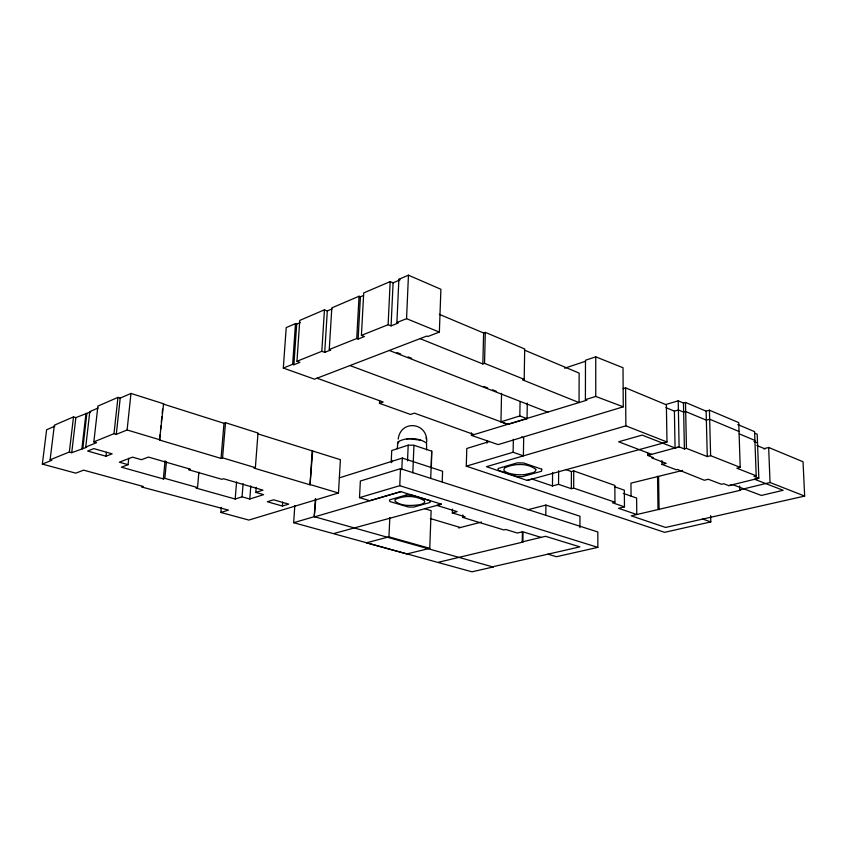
<?xml version="1.0" encoding="UTF-8"?>
<svg xmlns="http://www.w3.org/2000/svg" width="847" height="847" viewBox="0 0 847 847"><rect width="100%" height="100%" fill="white"/><g stroke="black" fill="none" stroke-linecap="round" stroke-linejoin="round"><path stroke-width="1.27" d="M471.419 435.39L586.791 400.197L585.404 399.646L585.489 360.25L595.748 356.841L623.011 367.736L623.265 406.814L498.184 444.601L471.419 435.39L471.493 432.838M573.747 470.921L614.858 485.416L614.943 502.218L573.663 488.094L573.747 470.921L571.418 471.546L565.627 469.503M579.92 527.713L579.962 516.215L545.913 505.077L527.607 509.799M573.663 488.094L571.333 488.708L571.418 471.546M571.333 488.708L558.544 484.315L552.466 485.956L552.593 472.435M558.544 484.315L558.649 470.752M545.796 515.495L545.913 505.077M524.325 350.044L579.147 373.103L579.041 402.579L522.61 379.869L524.198 379.35L524.685 348.985L485.31 332.373L483.626 332.998L439.286 314.311M523.023 533.091L522.874 542.08L522.239 541.889L522.408 531.609M349.98 365.555L507.893 424.421L527.046 418.683L527.289 403.034M527.046 418.683L519.825 415.941L520.079 401.542M521.413 436.967L523.69 437.783L523.393 455.855L513.113 452.256L513.356 439.286M507.893 424.421L500.958 421.827L501.562 393.326M487.025 443.172L487.089 440.567M420.027 338.631L482.832 363.945L483.626 332.998M482.832 363.945L484.526 363.352L485.31 332.373M541.064 537.39L522.684 531.747L517.379 533.038L505.67 529.46L503.817 529.926L462.769 517.411L462.843 514.934M710.644 515.622L710.802 521.9L664.588 532.34L466.274 466.168L466.792 448.476L489.492 441.478M462.769 517.411L465.067 516.797L452.351 512.922L452.478 509.163M442.219 481.774L442.579 471.239L402.304 458.068L339.372 477.846M300.283 322.559L296.704 324.083L295.487 323.618L286.212 327.588L283.311 368.053L314.491 379.181L426.772 336.058L427.862 336.503L439.36 332.098L440.895 289.282L408.455 275.19L398.884 279.288L396.904 322.538L398.154 323.046L391.07 325.883L388.117 324.719L361.415 335.38L363.712 292.924L390.181 281.606L393.103 282.834L398.958 280.325M426.602 449.884L426.57 443.15C418.736 437.412 406.285 437.158 397.889 441.848L397.254 448.815M430.71 478.513L431.716 451.165L413.95 445.268L408.19 445.162L391.727 450.53L391.198 462.229M431.356 467.396L431.716 451.165M429.757 548.337L388.953 536.839L366.402 542.832L406.856 553.959L429.757 548.337L431.134 510.646L424.813 508.74M412.817 472.848L413.95 445.268M407.523 460.916L408.19 445.162M396.904 322.538L406.56 318.673L408.455 275.19M400.504 468.677L360.367 481.032L359.488 497.644L399.752 485.702L400.504 468.677L597.834 531.98L597.844 547.374L556.437 556.712L547.924 554.171M401.796 469.693L402.304 458.068M391.642 462.642L391.759 460.048M388.953 536.839L389.821 517.612M388.117 324.719L390.181 281.606M391.07 325.883L393.103 282.834M474.055 434.575L414.405 413.145L410.488 414.448L379.456 403.331L379.583 400.8M360.42 296.799L359.064 296.249L331.812 307.885L329.261 349.493L356.735 338.525L358.112 339.054L360.42 296.799L363.532 295.476M356.735 338.525L359.064 296.249M221.279 507.374L220.855 512.477L248.87 520.069L338.482 493.018L340.399 459.677L257.943 433.886M324.443 309.811L299.764 320.41L296.958 361.277L321.828 351.304L324.443 309.811L327.302 310.955L332.013 308.943M315.37 498.841L314.248 516.67L293.665 522.694L294.809 505.67M321.828 351.304L324.719 352.384L327.302 310.955M293.665 522.694L471.991 571.81L493.113 567.003L314.248 516.67L315.846 498.978M160.051 434.892L159.543 440.038L163.598 403.775L163.09 403.998L224 423.299L225.514 422.706L258.007 433.018L255.371 467.66L254.026 468.105L310.034 484.823L312.183 451.07M310.034 484.823L312.659 450.9M282.432 506.04L288.721 504.134L273.57 499.804L267.324 501.752L282.432 506.04L282.707 502.144M283.311 368.053L292.649 364.305L295.487 323.618M292.649 364.305L293.888 364.75L296.704 324.083M198.897 472.181L197.531 487.554L196.028 488.063L235.201 499.031L242.062 496.829L249.801 499.01L263.618 494.648L255.836 492.414L256.218 487.311M249.801 499.01L250.807 485.913M242.062 496.829L243.1 483.679M235.201 499.031L236.567 482.017M159.543 440.038L221.035 458.407L224 423.299M221.035 458.407L222.56 457.856L225.514 422.706M128.755 458.269L128.077 464.664L121.375 467.173L163.333 478.936L164.826 478.375L166.457 461.488M163.333 478.936L165.091 460.757M160.559 429.747L160.941 425.882M161.322 422.018L161.83 416.872M162.211 413.008L162.592 409.154M130.978 393.442L120.21 398.09L117.955 397.391L97.903 406.105L93.848 441.869L113.996 433.685L116.283 434.352L127.103 429.99L130.978 393.442L163.598 403.775M116.283 434.352L120.21 398.09M113.996 433.685L117.955 397.391M105.991 456.237L112.153 453.833L93.805 448.603L87.654 451.038L105.991 456.237L106.415 452.362M89.803 411.61L90.671 411.864L75.87 417.613L73.509 416.904L54.356 425.194L50.111 459.805L69.338 452.023L71.73 452.69L86.606 447.301L85.727 447.057L89.803 411.61L98.21 407.979M81.905 448.592L86.002 413.241M82.784 448.836L86.86 413.505M69.338 452.023L73.509 416.904M71.73 452.69L75.87 417.613M220.855 512.477L228.457 510.095L141.693 487.004L143.228 486.464L83.62 470.149L75.785 473.166L42.35 464.092L46.617 429.757L54.864 426.189M398.196 439.095C400.673 419.381 427.703 422.166 426.729 441.88M397.487 443.595L398.842 441.965M42.35 464.092L51.815 460.27L50.111 459.805M85.727 447.057L96.579 442.674L93.848 441.869M324.719 352.384L330.658 350.023L329.261 349.493M358.112 339.054L364.379 336.545L361.415 335.38M293.888 364.75L299.891 362.357L296.958 361.277M379.456 403.331L383.204 402.007L317 378.207M564.653 368.212L585.626 361.235M255.836 492.414L262.972 490.138L223.566 478.756L221.935 479.317L188.69 469.746L190.279 469.174L148.437 457.084L141.438 459.699L132.524 457.147L119.321 462.187L128.077 464.664M623.085 388.646L625.594 387.852L666.377 404.813L666.981 441.986L527.12 480.408L486.453 466.686L625.869 425.85L666.981 441.986M500.958 421.827L519.825 415.941M585.404 399.646L595.759 396.449L623.265 406.814M665.763 404.538L678.214 400.822L683.476 403.034L685.498 402.441L706.123 411.155L709.426 410.202L738.743 422.611L740.204 467.343L736.837 468.2L756.191 475.813L754.592 431.652L737.801 424.548M466.274 466.168L513.113 452.256M665.922 407.629L674.403 411.144L678.383 409.959L683.656 412.14L685.689 411.547L706.345 420.165L709.67 419.223L739.039 431.494M452.351 512.922L457.168 511.63L436.925 505.426L441.456 504.166L400.843 491.641L369.811 500.725L359.488 497.644M314.735 516.818L400.843 491.641M334.057 533.462L441.456 504.166M527.12 480.408L532.054 479.042L552.466 485.956M647.584 452.849L647.616 455.442L651.608 454.341L618.638 441.785L642.111 435.104L675.07 447.978L679.093 446.867L684.397 448.942L686.451 448.391L707.277 456.575L710.622 455.697L740.204 467.343M661.983 460.577L662.036 464.421L666.166 463.33L651.894 457.92L653.238 457.549L647.616 455.442L679.093 446.867L678.214 400.822M763.655 448.772L768.663 447.47L803.041 461.763L804.65 496.077L665.615 527.448L631.227 515.834L740.68 490.201L739.759 489.841L739.643 486.009M682.618 470.424L630.962 483.15L631.068 496.226M458.64 527.967L481.488 522.07M614.943 502.218L612.593 502.8L624.461 506.855L624.345 490.191L614.89 486.856M756.191 475.813L754.042 476.353L758.827 478.216L757.207 434.225L754.836 433.23M624.461 506.855L618.522 508.316L636.775 514.5L636.616 498.047L623.286 493.388M728.791 485.649L758.827 478.216L754.592 479.264L783.126 490.297L761.379 495.453L732.793 484.675L728.791 485.649L723.73 483.732L721.485 484.272L708.293 479.275L704.333 480.26L677.388 469.429L676.181 469.736L662.036 464.421M739.759 489.841L770.039 482.504L804.65 496.077M522.239 541.889L545.574 536.31L579.867 546.876L492.488 566.823L493.113 567.003M438.598 562.239L522.874 542.08M406.602 439.201L409.154 438.746L420.472 440.165M164.826 478.375L197.531 487.554M430.287 518.544L460.355 527.522M127.103 429.99L160.051 439.826M310.51 484.664L338.482 493.018M222.56 457.856L255.371 467.66M399.752 485.702L597.844 547.374M702.523 518.999L710.802 521.9M397.021 352.574L400.695 354.014M408.042 356.873L411.716 358.302M483.965 386.476L487.628 387.905M492.531 389.811L496.204 391.25M389.271 350.446L547.967 412.224M484.526 363.352L524.198 379.35M406.56 318.673L439.36 332.098M756.869 445.522L765.137 448.91M753.968 441.478L757.536 442.96M739.293 433.897L754.91 440.419M398.884 279.288L400.133 279.817M426.094 437.687L426.316 439.138M768.663 447.47L770.039 482.504M709.426 410.202L710.622 455.697M706.123 411.155L707.277 456.575M685.498 402.441L686.451 448.391M683.476 403.034L684.397 448.942M674.403 411.144L675.07 447.978M658.585 476.639L659.061 509.767M657.547 476.258L658.013 509.396M625.594 387.852L625.869 425.85M595.748 356.841L595.759 396.449M535.77 469.312L535.685 470.879L533.61 472.552L524.611 474.627A16.135 5.04 1 0 1 508.412 473.081A15.966 4.987 1 0 1 503.849 469.714L504.643 467.904C513.917 463.489 527.385 462.822 535.77 469.312M541.752 469.185L541.54 471.228L522.408 476.649L516.839 476.501L498.237 470.286L498.195 468.455L517.326 462.854L523.658 462.981L541.752 469.185M395.327 499.444L394.924 501.022C401.531 506.675 411.61 505.67 419.731 504.717A14.928 4.362 2.3 0 0 424.389 500.736C416.152 495.463 404.051 495.23 395.327 499.444M406.084 495.05L389.472 499.921L389.864 501.53L408.296 507.004L413.516 507.141L430.075 502.44L429.895 500.641L411.907 495.177L406.084 495.05"/></g></svg>
